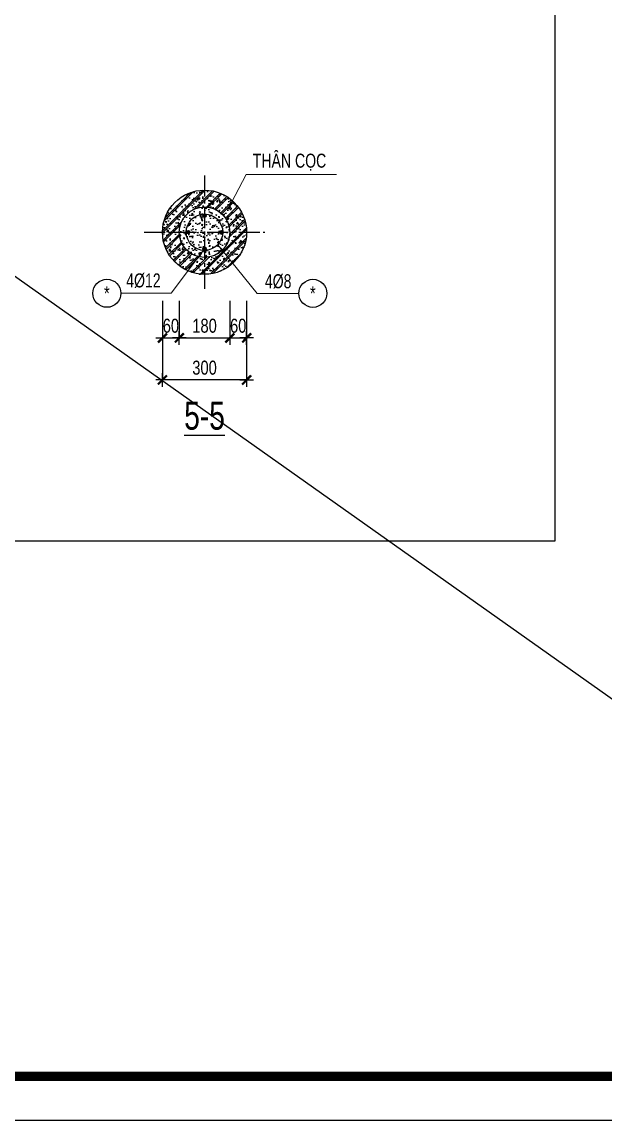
# Model space of a CAD drawing. Header units: millimetres. Extents: x -121190 to 167528, y -50070 to 22631.
# Drawn here: x -48334 to -37939, y -27922 to -8345 of the extents above; entities that cross this region are included whole.
import ezdxf
from ezdxf.enums import TextEntityAlignment as Align

# ---------------------------------------------------------------- set-up
doc = ezdxf.new("R2010")
doc.units = ezdxf.units.MM
doc.header["$MEASUREMENT"] = 0
doc.linetypes.add('CENTER2', pattern=[1.125, 0.75, -0.125, 0.125, -0.125])
doc.layers.get('DEFPOINTS').update_dxf_attribs({"color": 87})
for name, color, linetype in [('02.DIM', 8, 'Continuous'), ('03.BORDER', 3, 'Continuous'), ('05.STEEL', 4, 'Continuous'), ('06.TEXT', 2, 'Continuous'), ('10.HATCH', 9, 'Continuous'), ('14.STEELNUM', 254, 'Continuous'), ('CDC.01.AXIS', 160, 'CENTER2')]:
    doc.layers.add(name, color=color, linetype=linetype)
for name, color, linetype, lineweight in [('CDC_03.BORDER', 3, 'Continuous', 25), ('CDC_11.NOTE', 8, 'Continuous', 18), ('KHUNGTEN', 7, 'Continuous', 20), ('Xref khung ten  A3 TKCS$0$A-KY HIEU', 34, 'Continuous', 20)]:
    doc.layers.add(name, color=color, linetype=linetype, lineweight=lineweight)
doc.styles.add('1', font='arial.ttf', dxfattribs={"width": 0.75})
doc.styles.add('ARIAL', font='arial.ttf', dxfattribs={"width": 0.6})
doc.styles.add('SMTEXT', font='3t-unicode.shx', dxfattribs={"width": 0.75})
doc.styles.get("Standard").update_dxf_attribs({"font": 'txt_____.ttf'})
doc.dimstyles.new('DIM 1-100', dxfattribs={"dimscale": 100, "dimtxt": 4, "dimasz": 1.5, "dimexe": 1, "dimexo": 0, "dimgap": 1, "dimtad": 1, "dimdec": 0, "dimdsep": 46, "dimtxsty": 'Standard', "dimblk": 'ARCHTICK', "dimcen": 0, "dimdle": 1, "dimclrd": 256, "dimclre": 256, "dimclrt": 7, "dimazin": 2, "dimtp": 0.1, "dimtm": 0.1, "dimtfac": 0.71, "dimtdec": 0, "dimtofl": 0, "dimtmove": 2, "dimatfit": 3, "dimfxl": 1, "dimtolj": 1, "dimlwd": -1, "dimlwe": -1, "dimarcsym": 0})
doc.dimstyles.new('X5', dxfattribs={"dimtxt": 250, "dimasz": 1, "dimexe": 0, "dimexo": 0, "dimgap": 90, "dimtad": 1, "dimdec": 0, "dimlfac": 0.2, "dimzin": 13, "dimdsep": 46, "dimtxsty": '1', "dimblk1": 'CHEO', "dimblk2": 'CHEO', "dimsah": 1, "dimcen": 0, "dimclrd": 256, "dimclre": 256, "dimclrt": 3, "dimadec": 0, "dimazin": 0, "dimtfac": 1, "dimtdec": 0, "dimtix": 1, "dimtmove": 2, "dimatfit": 3, "dimfxl": 1, "dimtolj": 1, "dimtzin": 13, "dimarcsym": 0})

# ---------------------------------------------------------------- blocks, each defined once
blk = doc.blocks.new('Xref khung ten  A3 TKCS')
at = {"layer": 'DEFPOINTS', "color": 125}
blk.add_lwpolyline([(-57730.37, -13938.76), (-57310.37, -13938.76), (-57310.37, -13641.76), (-57730.37, -13641.76)], close=True, dxfattribs=at)
at = {"layer": 'Xref khung ten  A3 TKCS$0$A-KY HIEU', "color": 0, "const_width": 1.02}
blk.add_lwpolyline([(-57716.02, -13933.85), (-57716.02, -13646.66), (-57315.38, -13646.66), (-57315.38, -13933.85)], close=True, dxfattribs=at)
blk = doc.blocks.new('_ArchTick')
at = {"color": 0, "linetype": 'ByBlock', "const_width": 0.15}
blk.add_lwpolyline([(-0.5, -0.5), (0.5, 0.5)], dxfattribs=at)
blk = doc.blocks.new('CHEO')
at = {"layer": '02.DIM'}
for points in [[(-121, 0), (121, 0)], [(0, 121), (0, -121)]]:
    blk.add_lwpolyline(points, dxfattribs=at)
at = {"layer": '02.DIM', "const_width": 40}
blk.add_lwpolyline([(80, 80), (-80, -81)], dxfattribs=at)
blk = doc.blocks.new('*D139')
at = {"layer": '02.DIM', "lineweight": -2, "transparency": 16777216}
for p, q in [((-45829, -13314), (-45829, -13979)), ((-45529, -13314), (-45529, -13979)), ((-45830, -13979), (-45831, -13979)), ((-45829, -13979), (-45529, -13979)), ((-45528, -13979), (-45527, -13979))]:
    blk.add_line(p, q, dxfattribs=at)
at = {"layer": 'DEFPOINTS', "color": 0, "transparency": 16777216}
for p in [(-45829, -13314), (-45529, -13314), (-45529, -13979)]:
    blk.add_point(p, dxfattribs=at)
at = {"layer": '02.DIM', "lineweight": -2, "transparency": 16777216}
blk.add_blockref('CHEO', (-45829, -13979), dxfattribs=at)
at = {"layer": '02.DIM', "lineweight": -2, "transparency": 16777216, "rotation": 180}
blk.add_blockref('CHEO', (-45529, -13979), dxfattribs=at)
at = {"layer": '02.DIM', "color": 3, "transparency": 16777216, "insert": (-45679, -13762), "char_height": 250, "attachment_point": 5, "style": '1'}
blk.add_mtext('\\A1;60', dxfattribs=at)
blk = doc.blocks.new('*D140')
at = {"layer": '02.DIM', "lineweight": -2, "transparency": 16777216}
for p, q in [((-45529, -13314), (-45529, -13979)), ((-44629, -13314), (-44629, -13979)), ((-45528, -13979), (-44630, -13979))]:
    blk.add_line(p, q, dxfattribs=at)
at = {"layer": 'DEFPOINTS', "color": 0, "transparency": 16777216}
for p in [(-45529, -13314), (-44629, -13314), (-44629, -13979)]:
    blk.add_point(p, dxfattribs=at)
at = {"layer": '02.DIM', "lineweight": -2, "transparency": 16777216, "rotation": 180}
blk.add_blockref('CHEO', (-45529, -13979), dxfattribs=at)
at = {"layer": '02.DIM', "lineweight": -2, "transparency": 16777216}
blk.add_blockref('CHEO', (-44629, -13979), dxfattribs=at)
at = {"layer": '02.DIM', "color": 3, "transparency": 16777216, "insert": (-45079, -13762), "char_height": 250, "attachment_point": 5, "style": '1'}
blk.add_mtext('\\A1;180', dxfattribs=at)
blk = doc.blocks.new('*D141')
at = {"layer": '02.DIM', "lineweight": -2, "transparency": 16777216}
for p, q in [((-44629, -13314), (-44629, -13979)), ((-44329, -13314), (-44329, -13979)), ((-44630, -13979), (-44631, -13979)), ((-44629, -13979), (-44329, -13979)), ((-44328, -13979), (-44327, -13979))]:
    blk.add_line(p, q, dxfattribs=at)
at = {"layer": 'DEFPOINTS', "color": 0, "transparency": 16777216}
for p in [(-44629, -13314), (-44329, -13314), (-44329, -13979)]:
    blk.add_point(p, dxfattribs=at)
at = {"layer": '02.DIM', "lineweight": -2, "transparency": 16777216}
blk.add_blockref('CHEO', (-44629, -13979), dxfattribs=at)
at = {"layer": '02.DIM', "lineweight": -2, "transparency": 16777216, "rotation": 180}
blk.add_blockref('CHEO', (-44329, -13979), dxfattribs=at)
at = {"layer": '02.DIM', "color": 3, "transparency": 16777216, "insert": (-44479, -13762), "char_height": 250, "attachment_point": 5, "style": '1'}
blk.add_mtext('\\A1;60', dxfattribs=at)
blk = doc.blocks.new('*D142')
at = {"layer": '02.DIM', "lineweight": -2, "transparency": 16777216}
for p, q in [((-45829, -13314), (-45829, -14727)), ((-44329, -13314), (-44329, -14727)), ((-44330, -14727), (-45828, -14727))]:
    blk.add_line(p, q, dxfattribs=at)
at = {"layer": 'DEFPOINTS', "color": 0, "transparency": 16777216}
for p in [(-45829, -13314), (-44329, -13314), (-45829, -14727)]:
    blk.add_point(p, dxfattribs=at)
at = {"layer": '02.DIM', "lineweight": -2, "transparency": 16777216, "rotation": 180}
blk.add_blockref('CHEO', (-45829, -14727), dxfattribs=at)
at = {"layer": '02.DIM', "lineweight": -2, "transparency": 16777216}
blk.add_blockref('CHEO', (-44329, -14727), dxfattribs=at)
at = {"layer": '02.DIM', "color": 3, "transparency": 16777216, "insert": (-45079, -14510), "char_height": 250, "attachment_point": 5, "style": '1'}
blk.add_mtext('\\A1;300', dxfattribs=at)

msp = doc.modelspace()

# ---------------------------------------------------------------- hatches: boundary and pattern name
at = {"layer": '10.HATCH'}
h = msp.add_hatch(dxfattribs=at)
h.set_pattern_fill('BT-01', color=256, scale=30, style=0, pattern_type=2)
h.set_pattern_definition([(50, (-245431.75, -57719.34), (215.17805, -18.82564), [22.5, -247.5]), (355, (-245431.75, -57719.34), (-41.6254, 225.65764), [18, -198]), (100.4514, (-245413.82, -57720.9), (173.55281, 206.83186), [19.12206, -210.34263]), (46.1842, (-245431.75, -57659.34), (320.1723, -49.6557), [33.75, -371.25]), (96.6356, (-245405.07, -57663.48), (280.3988, 292.23536), [28.6831, -315.5139]), (351.1842, (-245431.75, -57659.34), (280.3986, 292.2356), [27, -297]), (21, (-245401.75, -57674.34), (179.07212, -120.78567), [22.5, -247.5]), (326, (-245401.75, -57674.34), (72.9946, 217.54501), [18, -198]), (71.4514, (-245386.82, -57684.4), (252.06679, 96.75915), [19.12206, -210.34263]), (37.5, (-245431.75, -57719.34), (3.647957, 99.868156), [0, -195.6, 0, -201, 0, -198.75]), (7.5, (-245431.75, -57719.34), (78.92086, 118.323514), [0, -114.6, 0, -191.1, 0, -75.75]), (327.5, (-245498.65, -57719.34), (160.14673, -6.76646), [0, -75, 0, -234, 0, -310.5]), (317.5, (-245528.65, -57719.34), (174.95585, 30.03149), [0, -97.5, 0, -155.4, 0, -220.5]), (45, (-245431.75, -57719.34), (-90.156115, 90.156115), []), (45, (-245431.75, -57682.59), (-90.156115, 90.156115), [])])
h.paths.add_polyline_path([(-45079.5, -11343.1), (-45079.6, -11643.1, -0.4142894), (-44629.5, -12093.1), (-44329.5, -12093.1, 0.4142329)])
h.paths.add_polyline_path([(-45079.6, -11643.1), (-45079.5, -11343.1, 0.4141951), (-45829.5, -12093.1), (-45829.5, -12093.1), (-45529.5, -12093.1, -0.4141407)])
h.paths.add_polyline_path([(-45529.5, -12093.1), (-45829.5, -12093.1, 0.4140634), (-45079.9, -12843.1), (-45079.8, -12543.1, -0.4140069)])
h.paths.add_polyline_path([(-44329.5, -12093.1), (-44629.5, -12093.1, -0.4144173), (-45079.8, -12543.1), (-45079.9, -12843.1, 0.4143619)])
h = msp.add_hatch(dxfattribs=at)
h.set_pattern_fill('AR-CONC', color=256, scale=30, style=0)
h.set_pattern_definition([(50, (-245431.75, -57719.34), (215.17805, -18.82564), [22.5, -247.5]), (355, (-245431.75, -57719.34), (-41.6254, 225.65764), [18, -198]), (100.4514, (-245413.82, -57720.9), (173.55281, 206.83186), [19.12206, -210.34263]), (46.1842, (-245431.75, -57659.34), (320.1723, -49.6557), [33.75, -371.25]), (96.6356, (-245405.07, -57663.48), (280.3988, 292.23536), [28.6831, -315.5139]), (351.1842, (-245431.75, -57659.34), (280.3986, 292.2356), [27, -297]), (21, (-245401.75, -57674.34), (179.07212, -120.78567), [22.5, -247.5]), (326, (-245401.75, -57674.34), (72.9946, 217.54501), [18, -198]), (71.4514, (-245386.82, -57684.4), (252.06679, 96.75915), [19.12206, -210.34263]), (37.5, (-245431.75, -57719.34), (3.647957, 99.868156), [0, -195.6, 0, -201, 0, -198.75]), (7.5, (-245431.75, -57719.34), (78.92086, 118.323514), [0, -114.6, 0, -191.1, 0, -75.75]), (327.5, (-245498.65, -57719.34), (160.14673, -6.76646), [0, -75, 0, -234, 0, -310.5]), (317.5, (-245528.65, -57719.34), (174.95585, 30.03149), [0, -97.5, 0, -155.4, 0, -220.5])])
h.paths.add_polyline_path([(-45079.6, -11768.1, -0.4142136), (-45049, -11798.7, -0.4143444), (-45079.7, -11829.3), (-45079.7, -12093.1), (-44815.7, -12093.1, -1.0018775), (-44754.5, -12092.9, 0.4141869)])
h.paths.add_polyline_path([(-45079.7, -11829.3, -0.4140828), (-45110.3, -11798.7, -0.4139307), (-45079.7, -11768.1, 0.4140588), (-45404.5, -12093.1, 0.0000018), (-45404.5, -12093.1), (-45404.5, -12093.1, -0.9954423), (-45343.2, -12093.1), (-45079.7, -12093.1)], flags=17)
h.paths.add_polyline_path([(-45079.7, -12093.1), (-45343.2, -12093.1, -1.0018027), (-45404.5, -12093.3, 0.4137999), (-45079.8, -12418.1), (-45079.8, -12418.1, -0.4101118), (-45110, -12387.5, -0.4102422), (-45079.8, -12356.8)])
h.paths.add_polyline_path([(-44754.5, -12093.1), (-44754.5, -12093.1, -0.9952936), (-44815.7, -12093.1), (-45079.7, -12093.1), (-45079.8, -12356.8, -0.4181961), (-45048.7, -12387.5, -0.4139307), (-45079.3, -12418.1, 0.4140567)], flags=17)
h.paths.add_polyline_path([(-45079.6, -11643.1), (-45079.6, -11768.1, -0.4141869), (-44754.5, -12092.9, -0.0002415), (-44754.5, -12092.9, -0.0001111), (-44754.5, -12093.1), (-44629.5, -12093.1, 0.4142894)])
h.paths.add_polyline_path([(-45079.7, -11768.1, -0.0002415), (-45079.6, -11768.1), (-45079.6, -11643.1, 0.4141392), (-45529.5, -12093.1, 0.0000013), (-45529.5, -12093.1), (-45404.5, -12093.1, -0.4140608)])
h.paths.add_polyline_path([(-45404.5, -12093.3, -0.0002415), (-45404.5, -12093.2, -0.0001076), (-45404.5, -12093.1), (-45529.5, -12093.1, 0.4140069), (-45079.8, -12543.1), (-45079.8, -12418.1, -0.4137999)])
h.paths.add_polyline_path([(-44629.5, -12093.1), (-44754.5, -12093.1, -0.4140567), (-45079.3, -12418.1, -0.0002415), (-45079.4, -12418.1, -0.0003304), (-45079.8, -12418.1), (-45079.8, -12543.1, 0.4144173)])
h = msp.add_hatch(color=256, dxfattribs=at)
h.paths.add_polyline_path([(-45049, -11798.7, 0.4153804), (-45079.8, -11768.1), (-45079.8, -11829.3, 0.4155113)])
h.paths.add_polyline_path([(-45079.8, -11768.1, 0.4130477), (-45110.3, -11798.7, 0.412917), (-45079.8, -11829.3)])
h = msp.add_hatch(color=256, dxfattribs=at)
h.paths.add_polyline_path([(-45373.9, -12062.6, 0.4153804), (-45404.5, -12093.3), (-45343.2, -12093.4, 0.4155113)])
h.paths.add_polyline_path([(-45404.5, -12093.3, 0.4130477), (-45373.9, -12123.8, 0.412917), (-45343.2, -12093.4)])
h = msp.add_hatch(color=256, dxfattribs=at)
h.paths.add_polyline_path([(-44785.1, -12123.6, 0.4153804), (-44754.5, -12092.8), (-44815.7, -12092.8, 0.4155113)])
h.paths.add_polyline_path([(-44754.5, -12092.8, 0.4130477), (-44785.1, -12062.3, 0.412917), (-44815.7, -12092.8)])
h = msp.add_hatch(color=256, dxfattribs=at)
h.paths.add_polyline_path([(-45110, -12387.5, 0.4153804), (-45079.2, -12418.1), (-45079.2, -12356.8, 0.4155113)])
h.paths.add_polyline_path([(-45079.2, -12418.1, 0.4130477), (-45048.7, -12387.5, 0.412917), (-45079.2, -12356.8)])

# ---------------------------------------------------------------- linework, layer by layer
at = {"layer": '03.BORDER'}
msp.add_lwpolyline([(-62517.7, 17743.2), (-38833.4, 17743.2), (-38833.4, -17601.9), (-62517.7, -17601.9)], close=True, dxfattribs=at)
at = {"layer": '05.STEEL', "ltscale": 10}
msp.add_circle((-45079.5, -12093.1), 325, dxfattribs=at)
at = {"layer": '05.STEEL'}
for centre in [(-45079.6, -11798.7), (-45373.9, -12093.2), (-44785.1, -12092.9), (-45079.4, -12387.5)]:
    msp.add_circle(centre, 30.6, dxfattribs=at)
at = {"layer": '14.STEELNUM', "linetype": 'ByBlock'}
for centre in [(-46820.4, -13181.9), (-43148.1, -13183.2)]:
    msp.add_circle(centre, 250, dxfattribs=at)
at = {"layer": 'CDC.01.AXIS', "ltscale": 500}
for p, q in [((-45079.5, -11082.9), (-45079.9, -13103.3)), ((-46157.1, -12093.1), (-44002.3, -12093.1))]:
    msp.add_line(p, q, dxfattribs=at)
at = {"layer": 'CDC_03.BORDER', "ltscale": 10}
for radius in [750, 450]:
    msp.add_circle((-45079.5, -12093.1), radius, dxfattribs=at)
at = {"layer": 'DEFPOINTS', "color": 6}
msp.add_line((-93914.9, 19262.8), (-27188.8, -27922.1), dxfattribs=at)

# ---------------------------------------------------------------- block references
at = {"layer": 'KHUNGTEN', "xscale": 158.87156525576, "yscale": 158.87156525576, "zscale": 158.87156525576}
msp.add_blockref('Xref khung ten  A3 TKCS', (9077798.9, 2186550), dxfattribs=at)

# ---------------------------------------------------------------- texts
at = {"layer": '06.TEXT', "style": 'SMTEXT', "width": 0.75}
for s, p in [('THÂN CỌC', (-44218.7, -10943.1)), ('4%%C12', (-46475.4, -13077.7)), ('4%%C8', (-44003.9, -13092.6))]:
    msp.add_text(s, height=250, dxfattribs=at).set_placement(p)
at = {"layer": '06.TEXT', "linetype": 'ByBlock', "style": 'SMTEXT', "width": 0.75}
msp.add_text('%%U5-5', height=500, dxfattribs=at).set_placement((-45079.5, -15367.3), align=Align.MIDDLE)
at = {"layer": '14.STEELNUM', "linetype": 'ByBlock', "style": 'ARIAL', "width": 0.75}
for p in [(-46820.4, -13181.9), (-43148.1, -13183.2)]:
    msp.add_text('*', height=250, dxfattribs=at).set_placement(p, align=Align.MIDDLE)

# ---------------------------------------------------------------- dimensions: what is measured, and where the dimension line sits
at = {"layer": '02.DIM'}
for base, p1, p2, picture, middle in [((-45529.5, -13979.4), (-45829.5, -13313.9), (-45529.5, -13313.9), '*D139', (-45679.5, -13761.8)), ((-45829.5, -14727.4), (-44329.5, -13313.9), (-45829.5, -13313.9), '*D142', (-45079.5, -14509.6)), ((-44629.5, -13979.4), (-45529.5, -13313.9), (-44629.5, -13313.9), '*D140', (-45079.5, -13761.8)), ((-44329.5, -13979.4), (-44629.5, -13313.9), (-44329.5, -13313.9), '*D141', (-44479.5, -13761.8))]:
    dim = msp.add_linear_dim(base=base, p1=p1, p2=p2, dimstyle='X5', dxfattribs=at)
    dim.commit()
    dim.dimension.update_dxf_attribs({"geometry": picture, "text_midpoint": middle})

# ---------------------------------------------------------------- leaders
at = {"layer": 'CDC_11.NOTE'}
for points in [[(-44665.5, -11686), (-44338.9, -11061.9), (-42728.3, -11061.9)], [(-44843.9, -12317), (-44138.8, -13183.2), (-43398.1, -13183.2)], [(-45079.4, -12387.5), (-45675.9, -13181.9), (-46570.4, -13181.9)]]:
    msp.add_leader(points, dimstyle='DIM 1-100', dxfattribs=at)

doc.saveas('drawing.dxf')
